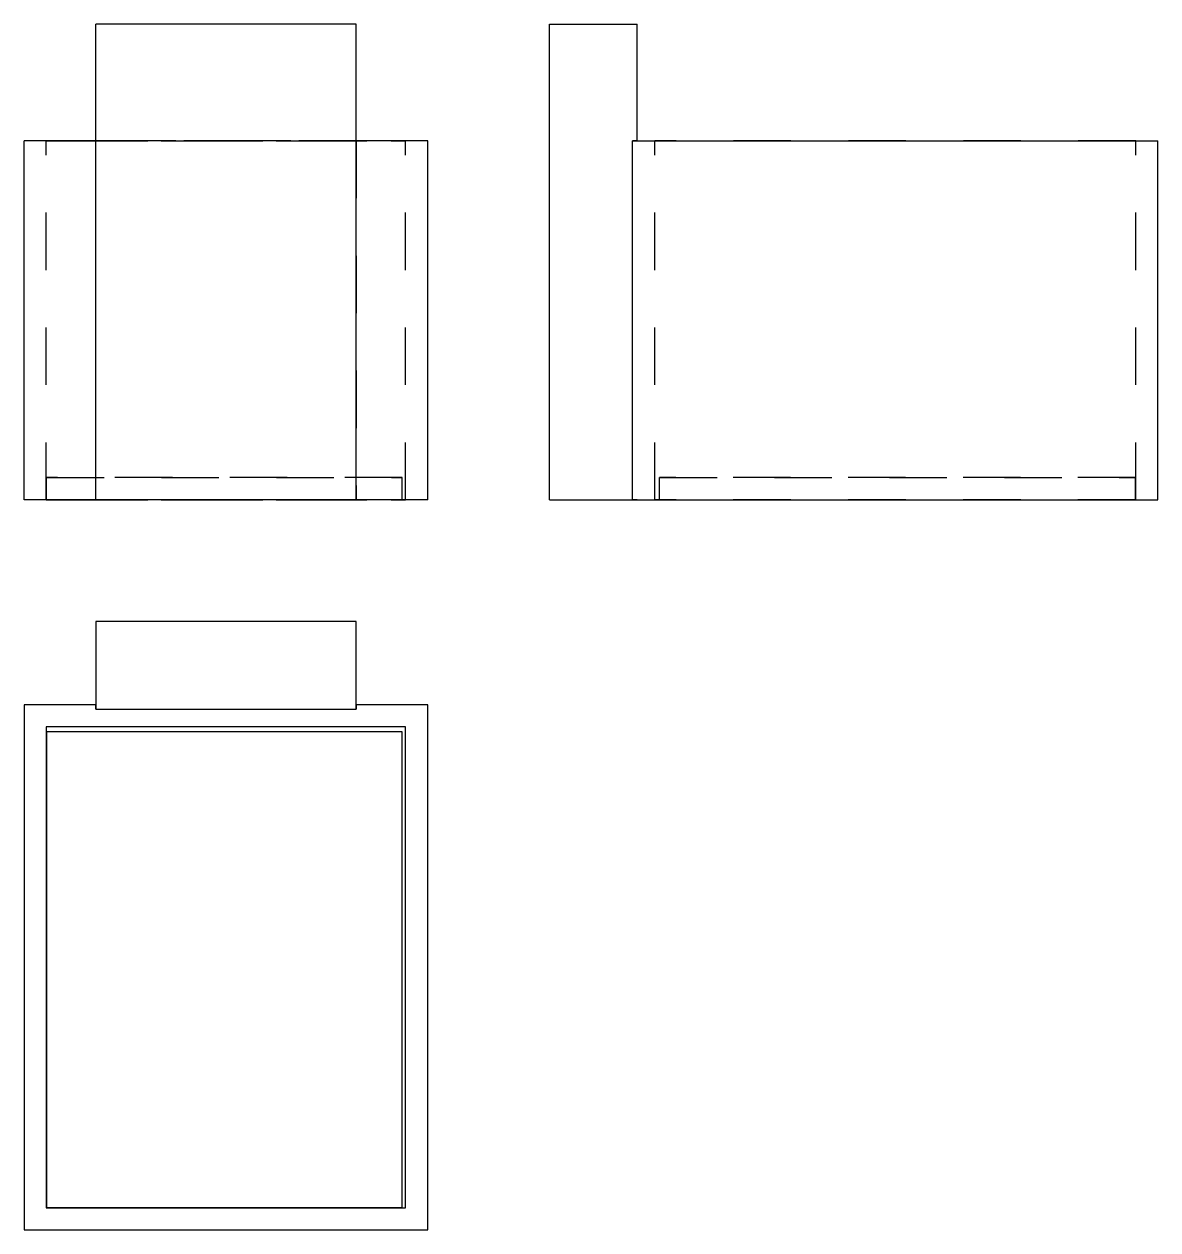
# Model space of a CAD drawing. Extents: x 0 to 1.97, y 0 to 2.1.
import ezdxf

# ---------------------------------------------------------------- set-up
doc = ezdxf.new("R2010")
doc.units = 0
doc.linetypes.add('HIDDEN', pattern=[0.052944, 0.035314, -0.01763])
for name, color, linetype in [('FRONT', 7, 'CONTINUOUS'), ('FRONT_HID', 7, 'HIDDEN'), ('LEFT', 7, 'CONTINUOUS'), ('LEFT_HID', 7, 'HIDDEN'), ('TOP', 7, 'CONTINUOUS'), ('TOP_HID', 7, 'HIDDEN')]:
    doc.layers.add(name, color=color, linetype=linetype)

msp = doc.modelspace()

# ---------------------------------------------------------------- linework, layer by layer
at = {"layer": 'FRONT'}
for p, q in [((0.125, 1.270658), (0.125, 2.098783)), ((0.578125, 2.098783), (0.125, 2.098783)), ((0.578125, 1.270658), (0.578125, 2.098783)), ((0, 1.270658), (0, 1.895658)), ((0.115461, 1.895658), (0, 1.895658)), ((0.125, 1.895658), (0.115461, 1.895658)), ((0.596546, 1.895658), (0.578125, 1.895658)), ((0.702385, 1.895658), (0.596546, 1.895658)), ((0.702385, 1.270658), (0.702385, 1.895658)), ((0.115461, 1.270658), (0, 1.270658)), ((0.125, 1.270658), (0.115461, 1.270658)), ((0.578125, 1.270658), (0.125, 1.270658)), ((0.596546, 1.270658), (0.578125, 1.270658)), ((0.702385, 1.270658), (0.596546, 1.270658))]:
    msp.add_line(p, q, dxfattribs=at)
at = {"layer": 'FRONT_HID', "linetype": 'HIDDEN'}
for p, q in [((0.125, 1.895658), (0.125, 2.098783)), ((0.578125, 1.895658), (0.578125, 2.098783)), ((0.038487, 1.270658), (0.038487, 1.895658)), ((0.038487, 1.895658), (0.663898, 1.895658)), ((0.038487, 1.270658), (0.038487, 1.895658)), ((0.663898, 1.895658), (0.038487, 1.895658)), ((0.115461, 1.895658), (0.596546, 1.895658)), ((0.125, 1.270658), (0.125, 1.895658)), ((0.578125, 1.895658), (0.125, 1.895658)), ((0.578125, 1.895658), (0.578125, 1.270658)), ((0.663898, 1.270658), (0.663898, 1.895658)), ((0.663898, 1.270658), (0.663898, 1.895658)), ((0.039062, 1.270658), (0.039062, 1.30972)), ((0.039062, 1.30972), (0.657977, 1.30972)), ((0.657977, 1.30972), (0.039062, 1.30972)), ((0.039062, 1.270658), (0.039062, 1.30972)), ((0.657977, 1.270658), (0.657977, 1.30972)), ((0.657977, 1.270658), (0.657977, 1.30972)), ((0.038487, 1.270658), (0.663898, 1.270658)), ((0.663898, 1.270658), (0.038487, 1.270658)), ((0.039062, 1.270658), (0.657977, 1.270658)), ((0.657977, 1.270658), (0.039062, 1.270658)), ((0.115461, 1.270658), (0.596546, 1.270658)), ((0.125082, 1.270658), (0.125, 1.270658)), ((0.577303, 1.270658), (0.125082, 1.270658)), ((0.578125, 1.270658), (0.577303, 1.270658))]:
    msp.add_line(p, q, dxfattribs=at)
at = {"layer": 'LEFT'}
for p, q in [((0.914161, 1.270658), (0.914161, 2.098783)), ((0.914161, 2.098783), (1.066793, 2.098783)), ((1.066793, 1.895658), (1.066793, 2.098783)), ((1.05898, 1.270658), (1.05898, 1.895658)), ((1.05898, 1.895658), (1.174441, 1.895658)), ((1.174441, 1.895658), (1.857582, 1.895658)), ((1.857582, 1.895658), (1.973043, 1.895658)), ((1.973043, 1.270658), (1.973043, 1.895658)), ((0.914161, 1.270658), (1.05898, 1.270658)), ((1.05898, 1.270658), (1.174441, 1.270658)), ((1.174441, 1.270658), (1.857582, 1.270658)), ((1.857582, 1.270658), (1.973043, 1.270658))]:
    msp.add_line(p, q, dxfattribs=at)
at = {"layer": 'LEFT_HID', "linetype": 'HIDDEN'}
for p, q in [((1.066793, 1.895658), (1.05898, 1.895658)), ((1.05898, 1.895658), (1.066793, 1.895658)), ((1.097467, 1.270658), (1.097467, 1.895658)), ((1.097467, 1.895658), (1.934556, 1.895658)), ((1.934556, 1.895658), (1.097467, 1.895658)), ((1.097467, 1.270658), (1.097467, 1.895658)), ((1.934556, 1.270658), (1.934556, 1.895658)), ((1.934556, 1.270658), (1.934556, 1.895658)), ((1.93398, 1.30972), (1.105855, 1.30972)), ((1.105855, 1.270658), (1.105855, 1.30972)), ((1.105855, 1.270658), (1.105855, 1.30972)), ((1.105855, 1.30972), (1.93398, 1.30972)), ((1.93398, 1.270658), (1.93398, 1.30972)), ((1.93398, 1.270658), (1.93398, 1.30972)), ((1.05898, 1.270658), (1.066793, 1.270658)), ((1.066793, 1.270658), (1.05898, 1.270658)), ((1.097467, 1.270658), (1.934556, 1.270658)), ((1.934556, 1.270658), (1.097467, 1.270658)), ((1.93398, 1.270658), (1.105855, 1.270658)), ((1.105855, 1.270658), (1.93398, 1.270658))]:
    msp.add_line(p, q, dxfattribs=at)
at = {"layer": 'TOP'}
for p, q in [((0.125, 1.058882), (0.125, 0.90625)), ((0.578125, 1.058882), (0.125, 1.058882)), ((0.578125, 0.90625), (0.578125, 1.058882)), ((0, 0.914062), (0, 0.798602)), ((0.115461, 0.914062), (0, 0.914062)), ((0.125, 0.914062), (0.115461, 0.914062)), ((0.125, 0.90625), (0.578125, 0.90625)), ((0.596546, 0.914062), (0.578125, 0.914062)), ((0.702385, 0.914062), (0.596546, 0.914062)), ((0.702385, 0.798602), (0.702385, 0.914062)), ((0.038487, 0.875576), (0.038487, 0.038487)), ((0.663898, 0.875576), (0.038487, 0.875576)), ((0.657977, 0.867188), (0.039062, 0.867188)), ((0.039062, 0.867188), (0.039062, 0.039062)), ((0.657977, 0.039062), (0.657977, 0.867188)), ((0.663898, 0.038487), (0.663898, 0.875576)), ((0, 0.798602), (0, 0.115461)), ((0.702385, 0.115461), (0.702385, 0.798602)), ((0, 0.115461), (0, 0)), ((0.702385, 0), (0.702385, 0.115461)), ((0.038487, 0.038487), (0.663898, 0.038487)), ((0.039062, 0.039062), (0.657977, 0.039062)), ((0, 0), (0.115461, 0)), ((0.115461, 0), (0.596546, 0)), ((0.596546, 0), (0.702385, 0))]:
    msp.add_line(p, q, dxfattribs=at)
at = {"layer": 'TOP_HID', "linetype": 'HIDDEN'}
for p, q in [((0.125, 1.058882), (0.125, 0.914062)), ((0.578125, 0.914062), (0.578125, 1.058882)), ((0.125, 0.90625), (0.125, 0.914062)), ((0.578125, 0.914062), (0.578125, 0.90625))]:
    msp.add_line(p, q, dxfattribs=at)

doc.saveas('drawing.dxf')
